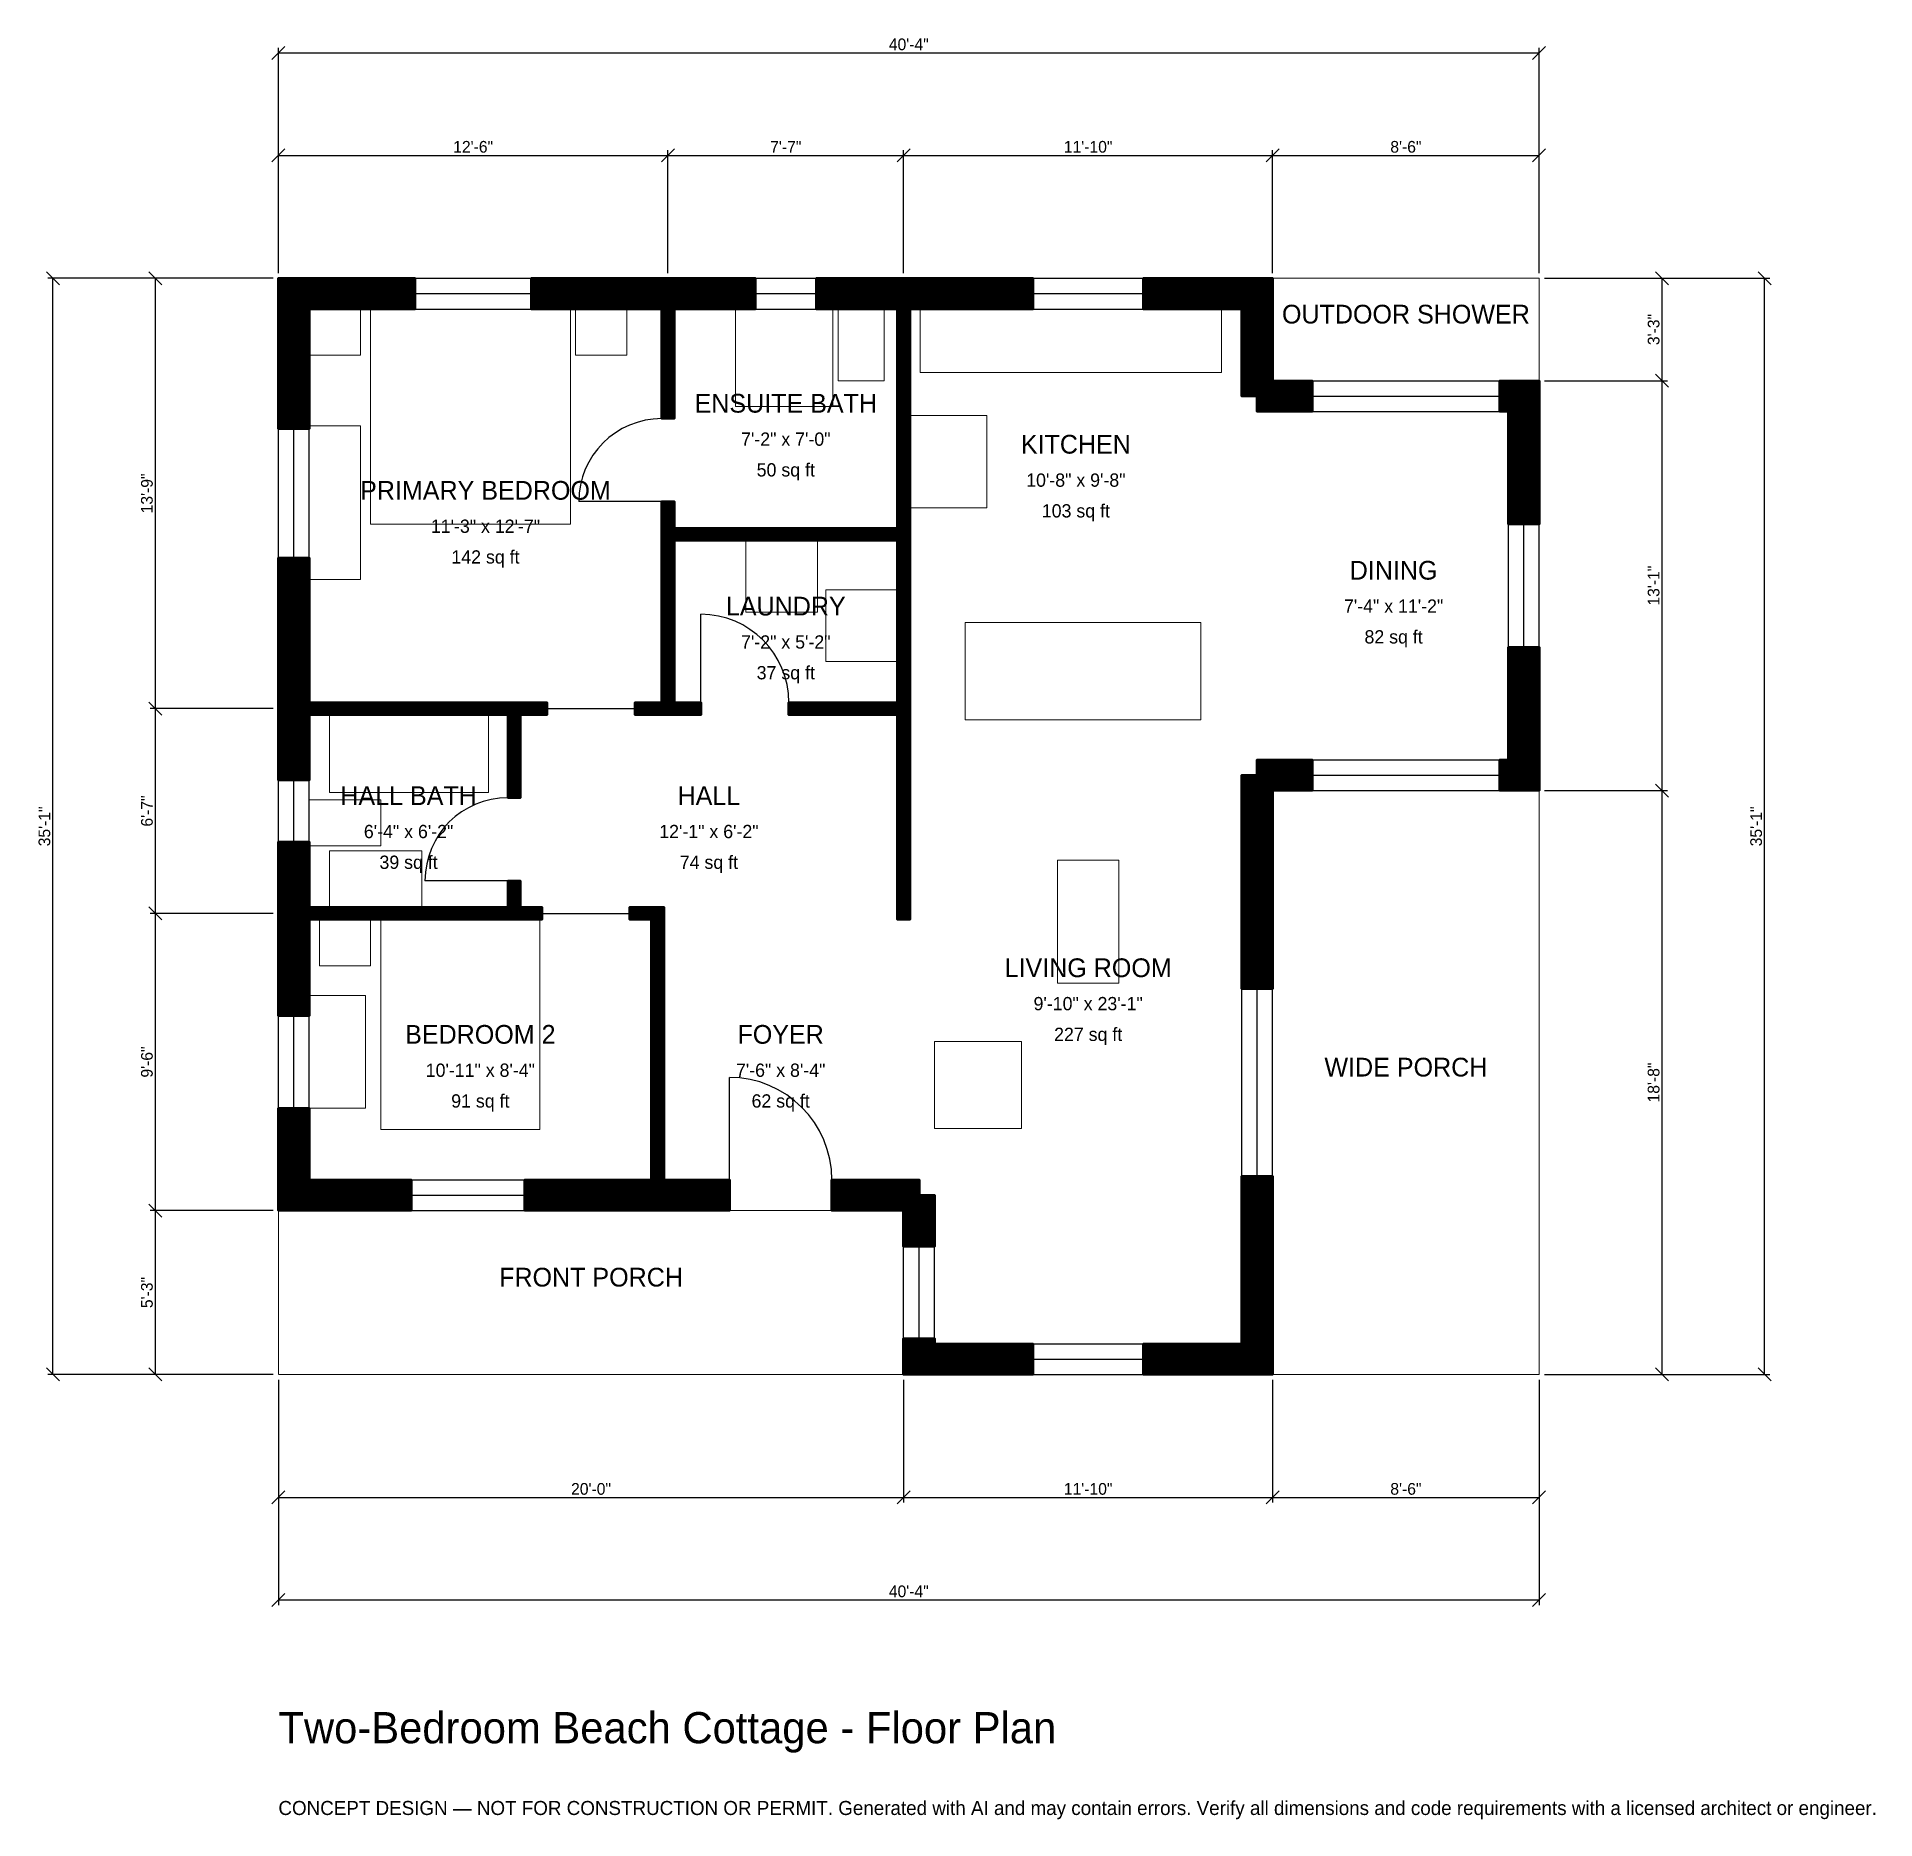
# Model space of a CAD drawing. Header units: inches. Extents: x -93 to 613, y -171 to 514.
import ezdxf
from ezdxf.enums import TextEntityAlignment as Align

# ---------------------------------------------------------------- set-up
doc = ezdxf.new("R2010")
doc.units = ezdxf.units.IN
doc.header["$MEASUREMENT"] = 0
doc.linetypes.add('DASHED', pattern=[0.6, 0.5, -0.1])
for name, color, linetype, lineweight in [('A-ANNO-DIMS', 1, 'Continuous', 13), ('A-ANNO-TEXT', 7, 'Continuous', 18), ('A-AREA-IDEN', 7, 'Continuous', 18), ('A-DOOR', 2, 'Continuous', 25), ('A-FLOR-FIXT', 9, 'Continuous', 13), ('A-FURN', 9, 'Continuous', 13), ('A-GLAZ', 4, 'Continuous', 25), ('A-SITE-PAVE', 8, 'Continuous', 13), ('A-WALL', 7, 'Continuous', 50), ('A-WALL-PATT', 8, 'Continuous', 13)]:
    doc.layers.add(name, color=color, linetype=linetype, lineweight=lineweight)
doc.dimstyles.new('PLAN', dxfattribs={"dimtxt": 4.5, "dimasz": 3, "dimexe": 2, "dimexo": 2, "dimgap": 1, "dimtad": 1, "dimdec": 0, "dimlunit": 4, "dimtsz": 2.5, "dimcen": 2.5, "dimclrd": 1, "dimclre": 1, "dimazin": 3, "dimtfac": 1, "dimtmove": 0, "dimatfit": 3})

msp = doc.modelspace()

# ---------------------------------------------------------------- hatches: boundary and pattern name
at = {"layer": 'A-WALL-PATT'}
h = msp.add_hatch(dxfattribs=at)
h.set_pattern_fill('ANSI31', color=8, scale=0.8)
h.paths.add_polyline_path([(148.0315, 62.9921), (143.3071, 62.9921), (143.3071, 62.9921), (139.7638, 62.9921), (94.685, 62.9921), (94.685, 74.8031), (139.7638, 74.8031), (143.3071, 74.8031), (143.3071, 174.8031), (135.0394, 174.8031), (135.0394, 179.5276), (143.3071, 179.5276), (148.0315, 179.5276), (148.0315, 174.8031), (148.0315, 74.8031), (151.5748, 74.8031), (173.2283, 74.8031), (173.2283, 62.9921), (151.5748, 62.9921), (148.0315, 62.9921), (148.0315, 62.9921)])
h.paths.add_polyline_path([(11.811, 62.9921), (11.811, 62.9921), (0, 62.9921), (0, 62.9921), (0, 62.9921), (0, 74.8031), (0, 74.8031), (0, 102.3622), (11.811, 102.3622), (11.811, 74.8031), (50.9843, 74.8031), (50.9843, 62.9921), (11.811, 62.9921)])
h.paths.add_polyline_path([(0, 171.2598), (0, 174.8031), (0, 174.8031), (0, 179.5276), (0, 179.5276), (0, 183.0709), (0, 204.7244), (11.811, 204.7244), (11.811, 183.0709), (11.811, 179.5276), (88.189, 179.5276), (88.189, 189.7638), (92.9134, 189.7638), (92.9134, 179.5276), (101.1811, 179.5276), (101.1811, 174.8031), (92.9134, 174.8031), (88.189, 174.8031), (11.811, 174.8031), (11.811, 171.2598), (11.811, 137.7953), (0, 137.7953), (0, 171.2598)])
h.paths.add_polyline_path([(0, 250), (0, 253.5433), (0, 253.5433), (0, 258.2677), (0, 258.2677), (0, 261.811), (0, 313.7795), (11.811, 313.7795), (11.811, 261.811), (11.811, 258.2677), (88.189, 258.2677), (92.9134, 258.2677), (103.1496, 258.2677), (103.1496, 253.5433), (92.9134, 253.5433), (92.9134, 221.6535), (88.189, 221.6535), (88.189, 253.5433), (11.811, 253.5433), (11.811, 250), (11.811, 228.3465), (0, 228.3465), (0, 250)])
h.paths.add_polyline_path([(0, 409.4488), (0, 409.4488), (0, 421.2598), (0, 421.2598), (0, 421.2599), (11.811, 421.2599), (11.811, 421.2598), (52.3622, 421.2598), (52.3622, 409.4488), (11.811, 409.4488), (11.811, 363.3858), (0, 363.3858), (0, 409.4488)])
h.paths.add_polyline_path([(143.7008, 421.2598), (147.2441, 421.2598), (147.2441, 421.2599), (151.9685, 421.2599), (151.9685, 421.2598), (155.5118, 421.2598), (183.0709, 421.2598), (183.0709, 409.4488), (155.5118, 409.4488), (151.9685, 409.4488), (151.9685, 367.3228), (147.2441, 367.3228), (147.2441, 409.4488), (143.7008, 409.4488), (97.2441, 409.4488), (97.2441, 421.2598), (143.7008, 421.2598)])
h.paths.add_polyline_path([(234.252, 421.2598), (237.7953, 421.2598), (237.7953, 421.2599), (242.5197, 421.2599), (242.5197, 421.2598), (246.063, 421.2598), (289.7638, 421.2598), (289.7638, 409.4488), (246.063, 409.4488), (242.5197, 409.4488), (242.5197, 325.1969), (242.5197, 320.4724), (242.5197, 293.7008), (242.5197, 288.9764), (242.5197, 258.2677), (242.5197, 253.5433), (242.5197, 174.8031), (237.7953, 174.8031), (237.7953, 253.5433), (196.063, 253.5433), (196.063, 258.2677), (237.7953, 258.2677), (237.7953, 288.9764), (237.7953, 293.7008), (237.7953, 320.4724), (151.9685, 320.4724), (151.9685, 258.2677), (162.2047, 258.2677), (162.2047, 253.5433), (151.9685, 253.5433), (147.2441, 253.5433), (137.0079, 253.5433), (137.0079, 258.2677), (147.2441, 258.2677), (147.2441, 320.4724), (147.2441, 325.1969), (147.2441, 335.4331), (151.9685, 335.4331), (151.9685, 325.1969), (237.7953, 325.1969), (237.7953, 409.4488), (234.252, 409.4488), (206.6929, 409.4488), (206.6929, 421.2598), (234.252, 421.2598)])
h.paths.add_polyline_path([(370.0787, 421.2598), (370.0787, 421.2599), (381.8898, 421.2599), (381.8898, 421.2598), (381.8898, 421.2598), (381.8898, 409.4488), (381.8898, 409.4488), (381.8898, 381.8898), (397.0472, 381.8898), (397.0472, 370.0787), (375.9843, 370.0787), (375.9843, 375.9843), (370.0787, 375.9843), (370.0787, 409.4488), (332.2835, 409.4488), (332.2835, 421.2598), (370.0787, 421.2598)])
h.paths.add_polyline_path([(472.4409, 381.8898), (472.4409, 381.8898), (484.252, 381.8898), (484.252, 381.8898), (484.252, 381.8898), (484.252, 370.0787), (484.252, 370.0787), (484.252, 326.7717), (472.4409, 326.7717), (472.4409, 370.0787), (469.0945, 370.0787), (469.0945, 381.8898), (472.4409, 381.8898)])
h.paths.add_polyline_path([(484.252, 236.2205), (484.252, 236.2205), (484.252, 224.4094), (484.252, 224.4094), (484.252, 224.4094), (472.4409, 224.4094), (472.4409, 224.4094), (469.0945, 224.4094), (469.0945, 236.2205), (472.4409, 236.2205), (472.4409, 279.5276), (484.252, 279.5276), (484.252, 236.2205)])
h.paths.add_polyline_path([(381.8898, 224.4094), (381.8898, 148.2283), (370.0787, 148.2283), (370.0787, 230.315), (375.9843, 230.315), (375.9843, 236.2205), (397.0472, 236.2205), (397.0472, 224.4094), (381.8898, 224.4094)])
h.paths.add_polyline_path([(381.8898, 11.811), (381.8898, 11.811), (381.8898, 0), (381.8898, 0), (381.8898, 0), (370.0787, 0), (370.0787, 0), (332.2835, 0), (332.2835, 11.811), (370.0787, 11.811), (370.0787, 76.1811), (381.8898, 76.1811), (381.8898, 11.811)])
h.paths.add_polyline_path([(251.9685, 0), (251.9685, 0), (240.1575, 0), (240.1575, 0), (240.1574, 0), (240.1574, 11.811), (240.1575, 11.811), (240.1575, 13.7795), (251.9685, 13.7795), (251.9685, 11.811), (289.7638, 11.811), (289.7638, 0), (251.9685, 0)])
h.paths.add_polyline_path([(240.1575, 62.9921), (212.5984, 62.9921), (212.5984, 74.8031), (246.063, 74.8031), (246.063, 68.8976), (251.9685, 68.8976), (251.9685, 49.2126), (240.1575, 49.2126), (240.1575, 62.9921)])

# ---------------------------------------------------------------- linework, layer by layer
at = {"layer": 'A-DOOR'}
for p, q in [((147.2441, 335.4331), (115.3543, 335.4331)), ((162.2047, 258.2677), (162.2047, 292.126)), ((103.1496, 255.9055), (137.0079, 255.9055)), ((88.189, 189.7638), (56.2992, 189.7638)), ((101.1811, 177.1654), (135.0394, 177.1654)), ((173.2283, 74.8031), (173.2283, 114.1732))]:
    msp.add_line(p, q, dxfattribs=at)
for centre, radius, start, end in [((147.2441, 335.4331), 31.8898, 90, 180), ((162.2047, 258.2677), 33.8583, 0, 90), ((88.189, 189.7638), 31.8898, 90, 180), ((173.2283, 74.8031), 39.3701, 0, 90)]:
    msp.add_arc(centre, radius, start, end, dxfattribs=at)
at = {"layer": 'A-FLOR-FIXT'}
for points in [[(175.5906, 372.0472), (212.9921, 372.0472), (212.9921, 409.4488), (175.5906, 409.4488)], [(214.9606, 381.8898), (232.6772, 381.8898), (232.6772, 409.4488), (214.9606, 409.4488)], [(246.4567, 385.0394), (362.2047, 385.0394), (362.2047, 409.4488), (246.4567, 409.4488)], [(19.685, 223.622), (80.7087, 223.622), (80.7087, 253.5433), (19.685, 253.5433)], [(11.811, 203.1496), (39.3701, 203.1496), (39.3701, 220.8661), (11.811, 220.8661)], [(19.685, 179.5276), (55.1181, 179.5276), (55.1181, 201.1811), (19.685, 201.1811)]]:
    msp.add_lwpolyline(points, close=True, dxfattribs=at)
at = {"layer": 'A-FURN'}
for points in [[(11.811, 391.7323), (31.4961, 391.7323), (31.4961, 409.4488), (11.811, 409.4488)], [(35.4331, 326.7717), (112.2047, 326.7717), (112.2047, 409.4488), (35.4331, 409.4488)], [(114.1732, 391.7323), (133.8583, 391.7323), (133.8583, 409.4488), (114.1732, 409.4488)], [(242.5197, 333.0709), (272.0472, 333.0709), (272.0472, 368.5039), (242.5197, 368.5039)], [(11.811, 305.5118), (31.4961, 305.5118), (31.4961, 364.5669), (11.811, 364.5669)], [(179.5276, 292.9134), (207.0866, 292.9134), (207.0866, 320.4724), (179.5276, 320.4724)], [(210.2362, 274.0157), (237.7953, 274.0157), (237.7953, 301.5748), (210.2362, 301.5748)], [(263.7795, 251.5748), (354.3307, 251.5748), (354.3307, 288.9764), (263.7795, 288.9764)], [(299.2126, 150.3937), (322.8346, 150.3937), (322.8346, 197.6378), (299.2126, 197.6378)], [(15.748, 157.0866), (35.4331, 157.0866), (35.4331, 174.8031), (15.748, 174.8031)], [(39.3701, 94.0945), (100.3937, 94.0945), (100.3937, 174.8031), (39.3701, 174.8031)], [(11.811, 102.3622), (33.4646, 102.3622), (33.4646, 145.6693), (11.811, 145.6693)], [(251.9685, 94.4882), (285.4331, 94.4882), (285.4331, 127.9528), (251.9685, 127.9528)]]:
    msp.add_lwpolyline(points, close=True, dxfattribs=at)
at = {"layer": 'A-GLAZ'}
for p, q in [((52.3622, 421.2598), (97.2441, 421.2598)), ((183.0709, 421.2598), (206.6929, 421.2598)), ((289.7638, 421.2598), (332.2835, 421.2598)), ((52.3622, 415.3543), (97.2441, 415.3543)), ((183.0709, 415.3543), (206.6929, 415.3543)), ((289.7638, 415.3543), (332.2835, 415.3543)), ((52.3622, 409.4488), (97.2441, 409.4488)), ((183.0709, 409.4488), (206.6929, 409.4488)), ((289.7638, 409.4488), (332.2835, 409.4488)), ((397.0472, 381.8898), (469.0945, 381.8898)), ((397.0472, 375.9843), (469.0945, 375.9843)), ((397.0472, 370.0787), (469.0945, 370.0787)), ((0, 313.7795), (0, 363.3858)), ((5.9055, 313.7795), (5.9055, 363.3858)), ((11.811, 313.7795), (11.811, 363.3858)), ((472.4409, 279.5276), (472.4409, 326.7717)), ((478.3465, 279.5276), (478.3465, 326.7717)), ((484.252, 279.5276), (484.252, 326.7717)), ((397.0472, 236.2205), (469.0945, 236.2205)), ((0, 204.7244), (0, 228.3465)), ((5.9055, 204.7244), (5.9055, 228.3465)), ((11.811, 204.7244), (11.811, 228.3465)), ((397.0472, 230.315), (469.0945, 230.315)), ((397.0472, 224.4094), (469.0945, 224.4094)), ((370.0787, 76.1811), (370.0787, 148.2283)), ((375.9843, 76.1811), (375.9843, 148.2283)), ((381.8898, 76.1811), (381.8898, 148.2283)), ((0, 102.3622), (0, 137.7953)), ((5.9055, 102.3622), (5.9055, 137.7953)), ((11.811, 102.3622), (11.811, 137.7953)), ((50.9843, 74.8031), (94.685, 74.8031)), ((50.9843, 68.8976), (94.685, 68.8976)), ((50.9843, 62.9921), (94.685, 62.9921)), ((240.1575, 13.7795), (240.1575, 49.2126)), ((246.063, 13.7795), (246.063, 49.2126)), ((251.9685, 13.7795), (251.9685, 49.2126)), ((289.7638, 11.811), (332.2835, 11.811)), ((289.7638, 5.9055), (332.2835, 5.9055)), ((289.7638, 0), (332.2835, 0))]:
    msp.add_line(p, q, dxfattribs=at)
at = {"layer": 'A-SITE-PAVE', "linetype": 'DASHED'}
for points in [[(381.8898, 381.8898), (484.252, 381.8898), (484.252, 421.2598), (381.8898, 421.2598)], [(381.8898, 0), (484.252, 0), (484.252, 224.4094), (381.8898, 224.4094)], [(0, 0), (240.1575, 0), (240.1575, 62.9921), (0, 62.9921)]]:
    msp.add_lwpolyline(points, close=True, dxfattribs=at)
at = {"layer": 'A-WALL'}
for points in [[(0, 409.4488), (0, 409.4488), (0, 421.2598), (0, 421.2598), (0, 421.2599), (11.811, 421.2599), (11.811, 421.2598), (52.3622, 421.2598), (52.3622, 409.4488), (11.811, 409.4488), (11.811, 363.3858), (0, 363.3858), (0, 409.4488)], [(143.7008, 421.2598), (147.2441, 421.2598), (147.2441, 421.2599), (151.9685, 421.2599), (151.9685, 421.2598), (155.5118, 421.2598), (183.0709, 421.2598), (183.0709, 409.4488), (155.5118, 409.4488), (151.9685, 409.4488), (151.9685, 367.3228), (147.2441, 367.3228), (147.2441, 409.4488), (143.7008, 409.4488), (97.2441, 409.4488), (97.2441, 421.2598), (143.7008, 421.2598)], [(234.252, 421.2598), (237.7953, 421.2598), (237.7953, 421.2599), (242.5197, 421.2599), (242.5197, 421.2598), (246.063, 421.2598), (289.7638, 421.2598), (289.7638, 409.4488), (246.063, 409.4488), (242.5197, 409.4488), (242.5197, 325.1969), (242.5197, 320.4724), (242.5197, 293.7008), (242.5197, 288.9764), (242.5197, 258.2677), (242.5197, 253.5433), (242.5197, 174.8031), (237.7953, 174.8031), (237.7953, 253.5433), (196.063, 253.5433), (196.063, 258.2677), (237.7953, 258.2677), (237.7953, 288.9764), (237.7953, 293.7008), (237.7953, 320.4724), (151.9685, 320.4724), (151.9685, 258.2677), (162.2047, 258.2677), (162.2047, 253.5433), (151.9685, 253.5433), (147.2441, 253.5433), (137.0079, 253.5433), (137.0079, 258.2677), (147.2441, 258.2677), (147.2441, 320.4724), (147.2441, 325.1969), (147.2441, 335.4331), (151.9685, 335.4331), (151.9685, 325.1969), (237.7953, 325.1969), (237.7953, 409.4488), (234.252, 409.4488), (206.6929, 409.4488), (206.6929, 421.2598), (234.252, 421.2598)], [(370.0787, 421.2598), (370.0787, 421.2599), (381.8898, 421.2599), (381.8898, 421.2598), (381.8898, 421.2598), (381.8898, 409.4488), (381.8898, 409.4488), (381.8898, 381.8898), (397.0472, 381.8898), (397.0472, 370.0787), (375.9843, 370.0787), (375.9843, 375.9843), (370.0787, 375.9843), (370.0787, 409.4488), (332.2835, 409.4488), (332.2835, 421.2598), (370.0787, 421.2598)], [(472.4409, 381.8898), (472.4409, 381.8898), (484.252, 381.8898), (484.252, 381.8898), (484.252, 381.8898), (484.252, 370.0787), (484.252, 370.0787), (484.252, 326.7717), (472.4409, 326.7717), (472.4409, 370.0787), (469.0945, 370.0787), (469.0945, 381.8898), (472.4409, 381.8898)], [(0, 250), (0, 253.5433), (0, 253.5433), (0, 258.2677), (0, 258.2677), (0, 261.811), (0, 313.7795), (11.811, 313.7795), (11.811, 261.811), (11.811, 258.2677), (88.189, 258.2677), (92.9134, 258.2677), (103.1496, 258.2677), (103.1496, 253.5433), (92.9134, 253.5433), (92.9134, 221.6535), (88.189, 221.6535), (88.189, 253.5433), (11.811, 253.5433), (11.811, 250), (11.811, 228.3465), (0, 228.3465), (0, 250)], [(484.252, 236.2205), (484.252, 236.2205), (484.252, 224.4094), (484.252, 224.4094), (484.252, 224.4094), (472.4409, 224.4094), (472.4409, 224.4094), (469.0945, 224.4094), (469.0945, 236.2205), (472.4409, 236.2205), (472.4409, 279.5276), (484.252, 279.5276), (484.252, 236.2205)], [(381.8898, 224.4094), (381.8898, 148.2283), (370.0787, 148.2283), (370.0787, 230.315), (375.9843, 230.315), (375.9843, 236.2205), (397.0472, 236.2205), (397.0472, 224.4094), (381.8898, 224.4094)], [(0, 171.2598), (0, 174.8031), (0, 174.8031), (0, 179.5276), (0, 179.5276), (0, 183.0709), (0, 204.7244), (11.811, 204.7244), (11.811, 183.0709), (11.811, 179.5276), (88.189, 179.5276), (88.189, 189.7638), (92.9134, 189.7638), (92.9134, 179.5276), (101.1811, 179.5276), (101.1811, 174.8031), (92.9134, 174.8031), (88.189, 174.8031), (11.811, 174.8031), (11.811, 171.2598), (11.811, 137.7953), (0, 137.7953), (0, 171.2598)], [(148.0315, 62.9921), (143.3071, 62.9921), (143.3071, 62.9921), (139.7638, 62.9921), (94.685, 62.9921), (94.685, 74.8031), (139.7638, 74.8031), (143.3071, 74.8031), (143.3071, 174.8031), (135.0394, 174.8031), (135.0394, 179.5276), (143.3071, 179.5276), (148.0315, 179.5276), (148.0315, 174.8031), (148.0315, 74.8031), (151.5748, 74.8031), (173.2283, 74.8031), (173.2283, 62.9921), (151.5748, 62.9921), (148.0315, 62.9921), (148.0315, 62.9921)], [(11.811, 62.9921), (11.811, 62.9921), (0, 62.9921), (0, 62.9921), (0, 62.9921), (0, 74.8031), (0, 74.8031), (0, 102.3622), (11.811, 102.3622), (11.811, 74.8031), (50.9843, 74.8031), (50.9843, 62.9921), (11.811, 62.9921)], [(240.1575, 62.9921), (212.5984, 62.9921), (212.5984, 74.8031), (246.063, 74.8031), (246.063, 68.8976), (251.9685, 68.8976), (251.9685, 49.2126), (240.1575, 49.2126), (240.1575, 62.9921)], [(381.8898, 11.811), (381.8898, 11.811), (381.8898, 0), (381.8898, 0), (381.8898, 0), (370.0787, 0), (370.0787, 0), (332.2835, 0), (332.2835, 11.811), (370.0787, 11.811), (370.0787, 76.1811), (381.8898, 76.1811), (381.8898, 11.811)], [(251.9685, 0), (251.9685, 0), (240.1575, 0), (240.1575, 0), (240.1574, 0), (240.1574, 11.811), (240.1575, 11.811), (240.1575, 13.7795), (251.9685, 13.7795), (251.9685, 11.811), (289.7638, 11.811), (289.7638, 0), (251.9685, 0)]]:
    msp.add_lwpolyline(points, close=True, dxfattribs=at)

# ---------------------------------------------------------------- texts
at = {"layer": 'A-ANNO-TEXT'}
for s, height, p in [('Two-Bedroom Beach Cottage - Floor Plan', 12, (0, -141.7323)), ('CONCEPT DESIGN — NOT FOR CONSTRUCTION OR PERMIT. Generated with AI and may contain errors. Verify all dimensions and code requirements with a licensed architect or engineer.', 5.4, (0, -169.2913))]:
    msp.add_text(s, height=height, dxfattribs=at).set_placement(p)
at = {"layer": 'A-AREA-IDEN'}
for s, height, p in [('OUTDOOR SHOWER', 7.2, (433.0709, 407.4803)), ('ENSUITE BATH', 7.2, (194.8819, 373.2283)), ('7\'-2" x 7\'-0"', 5.1, (194.8819, 359.4488)), ('KITCHEN', 7.2, (306.2992, 357.4803)), ('50 sq ft', 5.1, (194.8819, 347.6378)), ('10\'-8" x 9\'-8"', 5.1, (306.2992, 343.7008)), ('PRIMARY BEDROOM', 7.2, (79.5276, 339.7638)), ('103 sq ft', 5.1, (306.2992, 331.8898)), ('11\'-3" x 12\'-7"', 5.1, (79.5276, 325.9843)), ('142 sq ft', 5.1, (79.5276, 314.1732)), ('DINING', 7.2, (428.3465, 309.0551)), ('LAUNDRY', 7.2, (194.8819, 295.2756)), ('7\'-4" x 11\'-2"', 5.1, (428.3465, 295.2756)), ('7\'-2" x 5\'-2"', 5.1, (194.8819, 281.4961)), ('82 sq ft', 5.1, (428.3465, 283.4646)), ('37 sq ft', 5.1, (194.8819, 269.685)), ('HALL BATH', 7.2, (50, 222.4409)), ('HALL', 7.2, (165.3543, 222.4409)), ('6\'-4" x 6\'-2"', 5.1, (50, 208.6614)), ('12\'-1" x 6\'-2"', 5.1, (165.3543, 208.6614)), ('39 sq ft', 5.1, (50, 196.8504)), ('74 sq ft', 5.1, (165.3543, 196.8504)), ('LIVING ROOM', 7.2, (311.0236, 156.2992)), ('9\'-10" x 23\'-1"', 5.1, (311.0236, 142.5197)), ('BEDROOM 2', 7.2, (77.5591, 130.7087)), ('FOYER', 7.2, (192.9134, 130.7087)), ('227 sq ft', 5.1, (311.0236, 130.7087)), ('WIDE PORCH', 7.2, (433.0709, 118.1102)), ('10\'-11" x 8\'-4"', 5.1, (77.5591, 116.9291)), ('7\'-6" x 8\'-4"', 5.1, (192.9134, 116.9291)), ('91 sq ft', 5.1, (77.5591, 105.1181)), ('62 sq ft', 5.1, (192.9134, 105.1181)), ('FRONT PORCH', 7.2, (120.0787, 37.4016))]:
    msp.add_text(s, height=height, dxfattribs=at).set_placement(p, align=Align.MIDDLE_CENTER)

# ---------------------------------------------------------------- dimensions: what is measured, and where the dimension line sits
at = {"layer": 'A-ANNO-DIMS'}
for base, p1, p2, text in [((0, 507.874), (0, 421.2598), (484.252, 421.2598), '40\'-4"'), ((0, 468.5039), (0, 421.2598), (149.6063, 421.2598), '12\'-6"'), ((149.6063, 468.5039), (149.6063, 421.2598), (240.1575, 421.2598), '7\'-7"'), ((240.1575, 468.5039), (240.1575, 421.2598), (381.8898, 421.2598), '11\'-10"'), ((381.8898, 468.5039), (381.8898, 421.2598), (484.252, 421.2598), '8\'-6"'), ((0, -47.2441), (0, 0), (240.1575, 0), '20\'-0"'), ((0, -86.6142), (0, 0), (484.252, 0), '40\'-4"'), ((240.1575, -47.2441), (240.1575, 0), (381.8898, 0), '11\'-10"'), ((381.8898, -47.2441), (381.8898, 0), (484.252, 0), '8\'-6"')]:
    msp.add_linear_dim(base=base, p1=p1, p2=p2, text=text, dimstyle='PLAN', dxfattribs=at).render()
for base, p1, p2, text in [((-86.6142, 0), (0, 0), (0, 421.2598), '35\'-1"'), ((-47.2441, 255.9055), (0, 255.9055), (0, 421.2598), '13\'-9"'), ((531.4961, 381.8898), (484.252, 381.8898), (484.252, 421.2598), '3\'-3"'), ((570.8661, 0), (484.252, 0), (484.252, 421.2598), '35\'-1"'), ((531.4961, 224.4094), (484.252, 224.4094), (484.252, 381.8898), '13\'-1"'), ((-47.2441, 177.1654), (0, 177.1654), (0, 255.9055), '6\'-7"'), ((531.4961, 0), (484.252, 0), (484.252, 224.4094), '18\'-8"'), ((-47.2441, 62.9921), (0, 62.9921), (0, 177.1654), '9\'-6"'), ((-47.2441, 0), (0, 0), (0, 62.9921), '5\'-3"')]:
    msp.add_linear_dim(base=base, p1=p1, p2=p2, angle=90, text=text, dimstyle='PLAN', dxfattribs=at).render()

doc.saveas('drawing.dxf')
